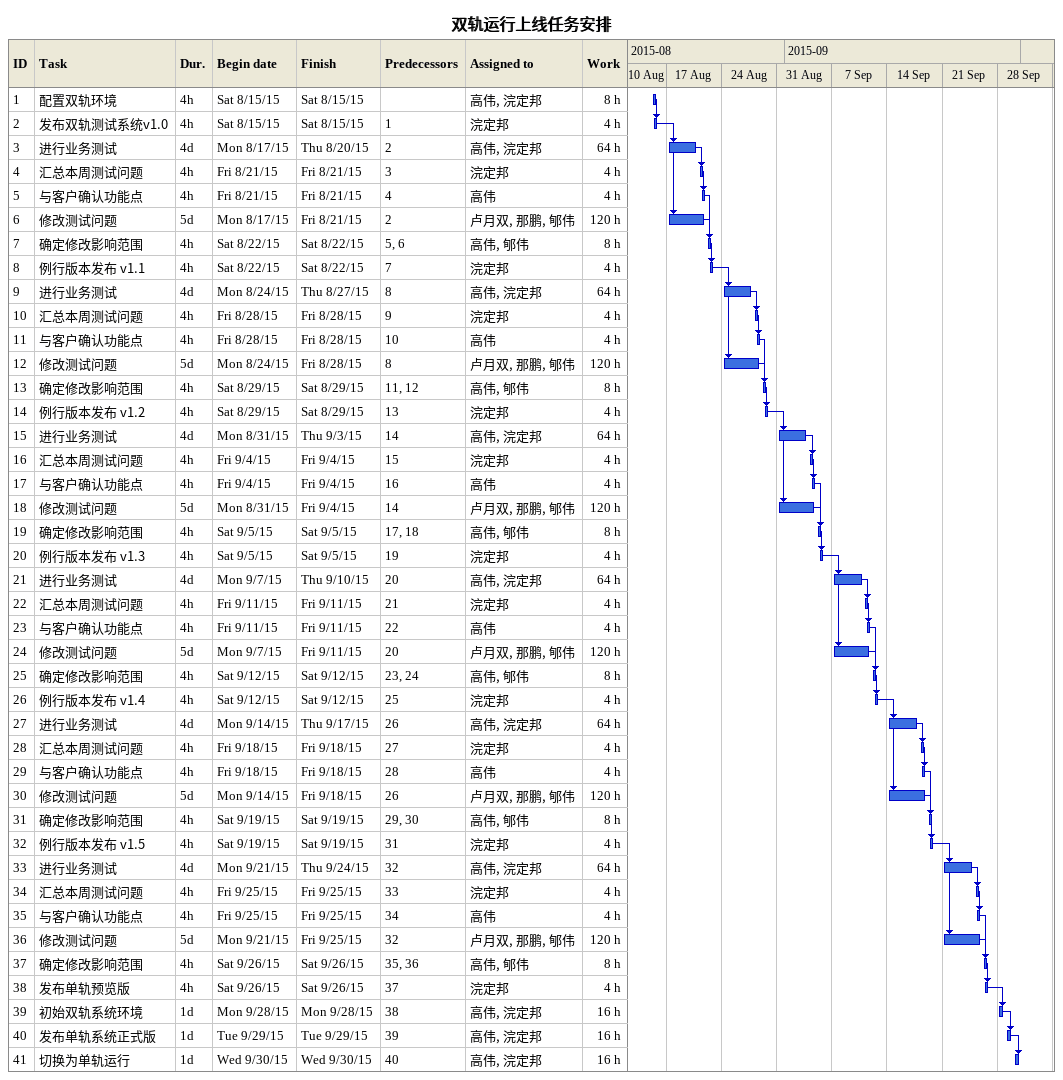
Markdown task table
双轨运行上线任务安排

| ID | Task | Duration | Start | Finish | Predecessors | Resources | Work (h) |
|---|---|---|---|---|---|---|---|
| 1 | 配置双轨环境 | 4h | 2015-08-15 | 2015-08-15 |  | 高伟, 浣定邦 | 8 |
| 2 | 发布双轨测试系统v1.0 | 4h | 2015-08-15 | 2015-08-15 | 1 | 浣定邦 | 4 |
| 3 | 进行业务测试 | 4d | 2015-08-17 | 2015-08-20 | 2 | 高伟, 浣定邦 | 64 |
| 4 | 汇总本周测试问题 | 4h | 2015-08-21 | 2015-08-21 | 3 | 浣定邦 | 4 |
| 5 | 与客户确认功能点 | 4h | 2015-08-21 | 2015-08-21 | 4 | 高伟 | 4 |
| 6 | 修改测试问题 | 5d | 2015-08-17 | 2015-08-21 | 2 | 卢月双, 那鹏, 郇伟 | 120 |
| 7 | 确定修改影响范围 | 4h | 2015-08-22 | 2015-08-22 | 5, 6 | 高伟, 郇伟 | 8 |
| 8 | 例行版本发布 v1.1 | 4h | 2015-08-22 | 2015-08-22 | 7 | 浣定邦 | 4 |
| 9 | 进行业务测试 | 4d | 2015-08-24 | 2015-08-27 | 8 | 高伟, 浣定邦 | 64 |
| 10 | 汇总本周测试问题 | 4h | 2015-08-28 | 2015-08-28 | 9 | 浣定邦 | 4 |
| 11 | 与客户确认功能点 | 4h | 2015-08-28 | 2015-08-28 | 10 | 高伟 | 4 |
| 12 | 修改测试问题 | 5d | 2015-08-24 | 2015-08-28 | 8 | 卢月双, 那鹏, 郇伟 | 120 |
| 13 | 确定修改影响范围 | 4h | 2015-08-29 | 2015-08-29 | 11, 12 | 高伟, 郇伟 | 8 |
| 14 | 例行版本发布 v1.2 | 4h | 2015-08-29 | 2015-08-29 | 13 | 浣定邦 | 4 |
| 15 | 进行业务测试 | 4d | 2015-08-31 | 2015-09-03 | 14 | 高伟, 浣定邦 | 64 |
| 16 | 汇总本周测试问题 | 4h | 2015-09-04 | 2015-09-04 | 15 | 浣定邦 | 4 |
| 17 | 与客户确认功能点 | 4h | 2015-09-04 | 2015-09-04 | 16 | 高伟 | 4 |
| 18 | 修改测试问题 | 5d | 2015-08-31 | 2015-09-04 | 14 | 卢月双, 那鹏, 郇伟 | 120 |
| 19 | 确定修改影响范围 | 4h | 2015-09-05 | 2015-09-05 | 17, 18 | 高伟, 郇伟 | 8 |
| 20 | 例行版本发布 v1.3 | 4h | 2015-09-05 | 2015-09-05 | 19 | 浣定邦 | 4 |
| 21 | 进行业务测试 | 4d | 2015-09-07 | 2015-09-10 | 20 | 高伟, 浣定邦 | 64 |
| 22 | 汇总本周测试问题 | 4h | 2015-09-11 | 2015-09-11 | 21 | 浣定邦 | 4 |
| 23 | 与客户确认功能点 | 4h | 2015-09-11 | 2015-09-11 | 22 | 高伟 | 4 |
| 24 | 修改测试问题 | 5d | 2015-09-07 | 2015-09-11 | 20 | 卢月双, 那鹏, 郇伟 | 120 |
| 25 | 确定修改影响范围 | 4h | 2015-09-12 | 2015-09-12 | 23, 24 | 高伟, 郇伟 | 8 |
| 26 | 例行版本发布 v1.4 | 4h | 2015-09-12 | 2015-09-12 | 25 | 浣定邦 | 4 |
| 27 | 进行业务测试 | 4d | 2015-09-14 | 2015-09-17 | 26 | 高伟, 浣定邦 | 64 |
| 28 | 汇总本周测试问题 | 4h | 2015-09-18 | 2015-09-18 | 27 | 浣定邦 | 4 |
| 29 | 与客户确认功能点 | 4h | 2015-09-18 | 2015-09-18 | 28 | 高伟 | 4 |
| 30 | 修改测试问题 | 5d | 2015-09-14 | 2015-09-18 | 26 | 卢月双, 那鹏, 郇伟 | 120 |
| 31 | 确定修改影响范围 | 4h | 2015-09-19 | 2015-09-19 | 29, 30 | 高伟, 郇伟 | 8 |
| 32 | 例行版本发布 v1.5 | 4h | 2015-09-19 | 2015-09-19 | 31 | 浣定邦 | 4 |
| 33 | 进行业务测试 | 4d | 2015-09-21 | 2015-09-24 | 32 | 高伟, 浣定邦 | 64 |
| 34 | 汇总本周测试问题 | 4h | 2015-09-25 | 2015-09-25 | 33 | 浣定邦 | 4 |
| 35 | 与客户确认功能点 | 4h | 2015-09-25 | 2015-09-25 | 34 | 高伟 | 4 |
| 36 | 修改测试问题 | 5d | 2015-09-21 | 2015-09-25 | 32 | 卢月双, 那鹏, 郇伟 | 120 |
| 37 | 确定修改影响范围 | 4h | 2015-09-26 | 2015-09-26 | 35, 36 | 高伟, 郇伟 | 8 |
| 38 | 发布单轨预览版 | 4h | 2015-09-26 | 2015-09-26 | 37 | 浣定邦 | 4 |
| 39 | 初始双轨系统环境 | 1d | 2015-09-28 | 2015-09-28 | 38 | 高伟, 浣定邦 | 16 |
| 40 | 发布单轨系统正式版 | 1d | 2015-09-29 | 2015-09-29 | 39 | 高伟, 浣定邦 | 16 |
| 41 | 切换为单轨运行 | 1d | 2015-09-30 | 2015-09-30 | 40 | 高伟, 浣定邦 | 16 |
